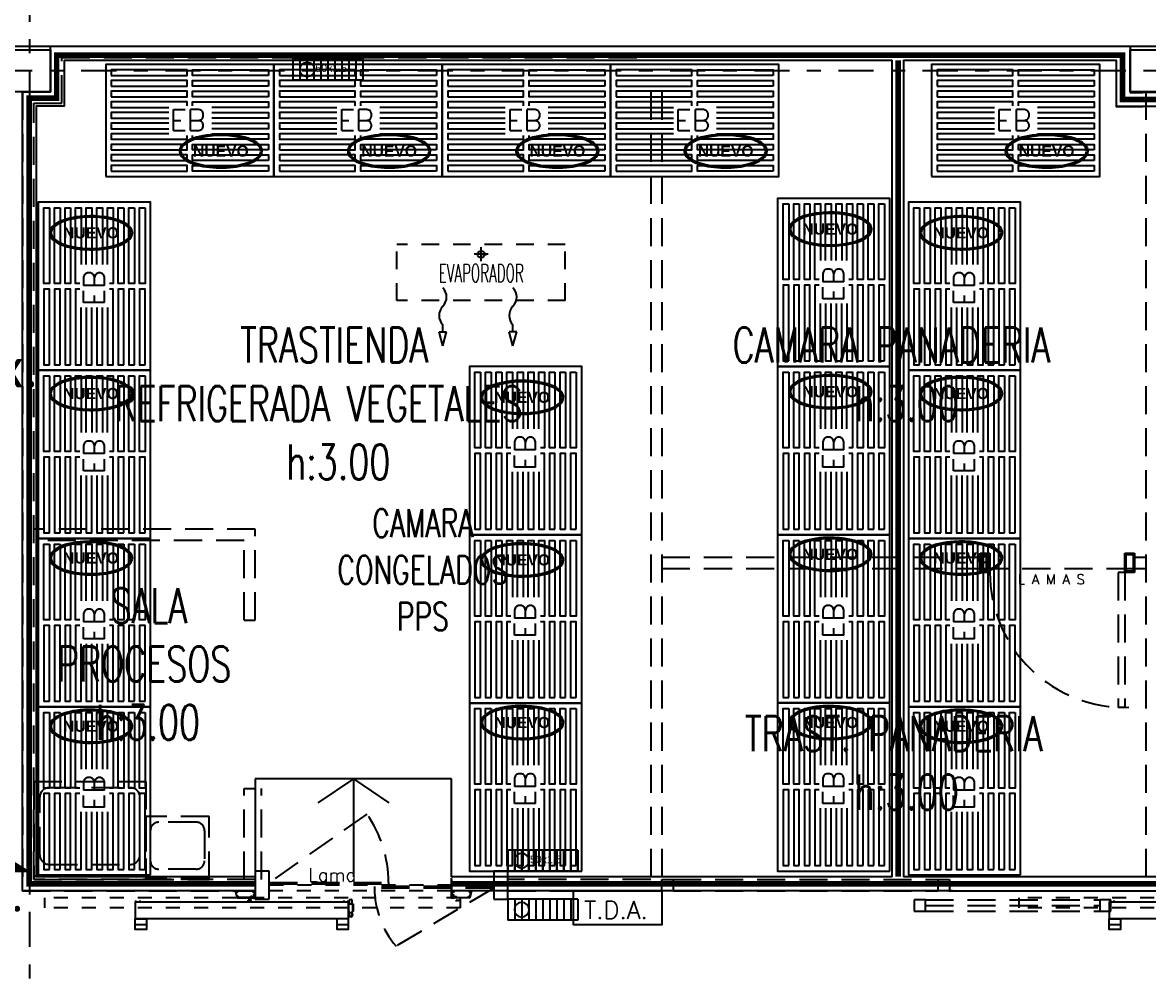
# Model space of a CAD drawing. Header units: millimetres. Extents: x 340 to 1003762, y 22 to 362022.
# Drawn here: x 412.1 to 420.13, y 99.87 to 106.69 of the extents above; entities that cross this region are included whole.
import ezdxf
from ezdxf.enums import TextEntityAlignment as Align
from ezdxf.xclip import XClip

# ---------------------------------------------------------------- set-up
doc = ezdxf.new("R2010")
doc.units = ezdxf.units.MM
doc.header["$XCLIPFRAME"] = 0
for name, pattern in [('LSBB_P_002 - PLANTA 1° NIVEL SALA DE VENTAS$0$000_ALTILLO PROPUESTA$0$HIDDEN', [0.375, 0.25, -0.125]), ('LSBB_P_002 - PLANTA 1° NIVEL SALA DE VENTAS$0$CONTINUOS', [0]), ('LSBB_P_002 - PLANTA 1° NIVEL SALA DE VENTAS$0$DASHDOT2', [0.5, 0.25, -0.125, 0, -0.125]), ('LSBB_P_002 - PLANTA 1° NIVEL SALA DE VENTAS$0$DASHED', [0.75, 0.5, -0.25]), ('LSBB_P_002 - PLANTA 1° NIVEL SALA DE VENTAS$0$HIDDEN', [0.375, 0.25, -0.125]), ('LSBB_P_002 - PLANTA 1° NIVEL SALA DE VENTAS$0$HIDDEN2', [0.1875, 0.125, -0.0625])]:
    doc.linetypes.add(name, pattern=pattern)
for name, color, linetype in [('LSBB_P_002 - PLANTA 1° NIVEL SALA DE VENTAS$0$A-ACTIVOS NUEVOS', 20, 'Continuous'), ('LSBB_P_002 - PLANTA 1° NIVEL SALA DE VENTAS$0$A-DEMOLICIONES', 30, 'LSBB_P_002 - PLANTA 1° NIVEL SALA DE VENTAS$0$DASHED'), ('LSBB_P_002 - PLANTA 1° NIVEL SALA DE VENTAS$0$A-Equipamiento acero inox', 8, 'Continuous'), ('LSBB_P_002 - PLANTA 1° NIVEL SALA DE VENTAS$0$A-EVAPORADOR', 8, 'Continuous'), ('LSBB_P_002 - PLANTA 1° NIVEL SALA DE VENTAS$0$A-PANEL CAMARA NUEVO', 10, 'LSBB_P_002 - PLANTA 1° NIVEL SALA DE VENTAS$0$CONTINUOS'), ('LSBB_P_002 - PLANTA 1° NIVEL SALA DE VENTAS$0$A-PUER', 2, 'Continuous'), ('LSBB_P_002 - PLANTA 1° NIVEL SALA DE VENTAS$0$A-PUERTAS NUEVAS', 10, 'Continuous'), ('LSBB_P_002 - PLANTA 1° NIVEL SALA DE VENTAS$0$A-SE CONSTRUYE RELLENO', 10, 'LSBB_P_002 - PLANTA 1° NIVEL SALA DE VENTAS$0$CONTINUOS'), ('LSBB_P_002 - PLANTA 1° NIVEL SALA DE VENTAS$0$A-TDA', 14, 'Continuous'), ('LSBB_P_002 - PLANTA 1° NIVEL SALA DE VENTAS$0$A-Textos', 2, 'Continuous'), ('LSBB_P_002 - PLANTA 1° NIVEL SALA DE VENTAS$0$CANALETA-DESAGUE', 4, 'Continuous'), ('LSBB_P_002 - PLANTA 1° NIVEL SALA DE VENTAS$0$EJES', 8, 'LSBB_P_002 - PLANTA 1° NIVEL SALA DE VENTAS$0$DASHDOT2'), ('LSBB_P_002 - PLANTA 1° NIVEL SALA DE VENTAS$0$ESTRUCTURA', 5, 'Continuous'), ('LSBB_P_002 - PLANTA 1° NIVEL SALA DE VENTAS$0$L-PILETAS EXISTENTES', 8, 'Continuous'), ('LSBB_P_002 - PLANTA 1° NIVEL SALA DE VENTAS$0$MUROS', 5, 'Continuous'), ('LSBB_P_002 - PLANTA 1° NIVEL SALA DE VENTAS$0$N- EXTINTOR O RH', 1, 'Continuous'), ('LSBB_P_002 - PLANTA 1° NIVEL SALA DE VENTAS$0$PUERTAS', 2, 'Continuous'), ('LSBB_P_002 - PLANTA 1° NIVEL SALA DE VENTAS$0$TAB-REJA', 1, 'Continuous'), ('XREF', 7, 'Continuous')]:
    doc.layers.add(name, color=color, linetype=linetype)
doc.styles.add('LSBB_P_002 - PLANTA 1° NIVEL SALA DE VENTAS$0$ARIAL', font='')
doc.styles.add('LSBB_P_002 - PLANTA 1° NIVEL SALA DE VENTAS$0$ROMANS', font='romans')
doc.styles.add('LSBB_P_002 - PLANTA 1° NIVEL SALA DE VENTAS$0$ROMANS20', font='ROMANS8.SHX', dxfattribs={"width": 0.9, "height": 2})
doc.styles.add('LSBB_P_002 - PLANTA 1° NIVEL SALA DE VENTAS$0$SANSSERIF', font='sas_____.pfb')
doc.styles.add('LSBB_P_002 - PLANTA 1° NIVEL SALA DE VENTAS$0$STANDARD', font='txt')
doc.styles.get('LSBB_P_002 - PLANTA 1° NIVEL SALA DE VENTAS$0$ARIAL').set_extended_font_data('Arial', bold=True)

# ---------------------------------------------------------------- blocks, each defined once
blk = doc.blocks.new('LSBB_P_002 - PLANTA 1° NIVEL SALA DE VENTAS$0$A$C0C1D28A6')
at = {"color": 8}
blk.add_circle((0.4, 0.075), 0.0524, dxfattribs=at)
at = {"layer": 'LSBB_P_002 - PLANTA 1° NIVEL SALA DE VENTAS$0$CANALETA-DESAGUE', "color": 8}
for p, q in [((0, 0.15), (0.5, 0.15)), ((0, 0.15), (0, 0)), ((0.05, 0.15), (0.05, 0)), ((0.1, 0.15), (0.1, 0)), ((0.15, 0.15), (0.15, 0)), ((0.2, 0.15), (0.2, 0)), ((0.25, 0.15), (0.25, 0)), ((0.3, 0.15), (0.3, 0)), ((0.35, 0.15), (0.35, 0)), ((0.4, 0.15), (0.4, 0)), ((0.45, 0.15), (0.45, 0)), ((0.5, 0.15), (0.5, 0)), ((0, 0), (0.5, 0))]:
    blk.add_line(p, q, dxfattribs=at)
blk = doc.blocks.new('LSBB_P_002 - PLANTA 1° NIVEL SALA DE VENTAS$0$A$C18211239')
at = {"layer": 'LSBB_P_002 - PLANTA 1° NIVEL SALA DE VENTAS$0$A-TDA'}
blk.add_lwpolyline([(0, 0.1934), (0.5054, 0.1934), (0.5054, 0), (0, 0)], close=True, dxfattribs=at)
at = {"layer": 'LSBB_P_002 - PLANTA 1° NIVEL SALA DE VENTAS$0$A-TDA', "style": 'LSBB_P_002 - PLANTA 1° NIVEL SALA DE VENTAS$0$ROMANS'}
blk.add_text('T.D.A.', height=0.1, dxfattribs=at).set_placement((0.0614, 0.0346))
blk = doc.blocks.new('LSBB_P_002 - PLANTA 1° NIVEL SALA DE VENTAS$0$A$C5D5E3A85')
at = {"color": 0, "linetype": 'ByBlock', "extrusion": (-1, -4e-16, 0)}
for p, q in [((0.8506, 0.252), (0.8506, 0.232)), ((0.8726, 0.232), (0.8726, 0.252)), ((0.8446, 0.228), (0.8489, 0.228)), ((0.8446, 0.172), (0.8446, 0.228)), ((0.8496, 0.172), (0.8446, 0.172)), ((0.8476, 0.222), (0.8476, 0.174)), ((0.8736, 0.172), (0.8496, 0.172)), ((0.8506, 0.2307), (0.8506, 0.232)), ((0.8506, 0.172), (0.8506, 0.152)), ((0.8726, 0.2307), (0.8726, 0.232)), ((0.8726, 0.152), (0.8726, 0.172)), ((0.8796, 0.172), (0.8736, 0.172)), ((0.8742, 0.228), (0.8796, 0.228)), ((0.8756, 0.222), (0.8756, 0.174))]:
    blk.add_line(p, q, dxfattribs=at)
at = {"color": 0, "linetype": 'ByBlock'}
for p, q in [((0.9596, 0.32), (0.8796, 0.32)), ((2.3993, 0.32), (2.3193, 0.32)), ((2.3993, 0.28), (2.3193, 0.28)), ((2.3993, 0.16), (2.3993, 0.28)), ((0.8796, 0.16), (0.8796, 0.24)), ((0.0865, 0.1555), (0.0865, 0.146)), ((0.1069, 0.146), (0.0865, 0.146)), ((0.1069, 0.1555), (0.1069, 0.146)), ((0.8818, 0.16), (0.9118, 0.16)), ((0.8818, 0.1485), (0.8818, 0.16)), ((0.9118, 0.1485), (0.9118, 0.16)), ((1.572, 0.1555), (1.572, 0.146)), ((1.572, 0.146), (1.5924, 0.146)), ((1.5924, 0.1555), (1.5924, 0.146)), ((2.367, 0.1485), (2.367, 0.16)), ((2.397, 0.1485), (2.397, 0.16))]:
    blk.add_line(p, q, dxfattribs=at)
for p, q in [((0.8796, 0.28), (2.3993, 0.28)), ((0.8796, 0.16), (2.3993, 0.16))]:
    blk.add_line(p, q)
at = {"color": 8, "linetype": 'LSBB_P_002 - PLANTA 1° NIVEL SALA DE VENTAS$0$HIDDEN2', "ltscale": 0.8}
for p, q in [((0.0796, 0.2016), (3.0425, 0.2016)), ((0.0796, 0.2016), (0.0796, 0.13)), ((3.0425, 0.2016), (3.0425, 0.13)), ((0.0796, 0.13), (3.0425, 0.13)), ((0.1459, 0.08), (1.5425, 0.08))]:
    blk.add_line(p, q, dxfattribs=at)
at = {"color": 0, "linetype": 'ByBlock', "ltscale": 5}
for p, q in [((0.1425, 0), (0.1425, 0.08)), ((1.5425, 0), (1.5425, 0.08))]:
    blk.add_line(p, q, dxfattribs=at)
at = {"color": 0, "linetype": 'ByBlock'}
for points in [[(0.8796, 0.28), (0.8796, 0.355), (0.9596, 0.355), (0.9596, 0.28)], [(2.3193, 0.28), (2.3193, 0.355), (2.3993, 0.355), (2.3993, 0.28)], [(0.8796, 0.24), (0.8796, 0.28)]]:
    blk.add_lwpolyline(points, dxfattribs=at)
for points in [[(0.0134, 0.1225), (0.0208, 0.1225, -0.343826), (0.0212, 0.1221), (0.0212, 0.1214, -0.414214), (0.0208, 0.121), (0.0131, 0.121, 0.336332), (0.0129, 0.1209), (0.0022, 0.0826, 0.496634), (0.0027, 0.082), (0.0105, 0.082, 0.414214), (0.011, 0.0825), (0.011, 0.0865, -0.414214), (0.0125, 0.088), (0.0164, 0.088, -0.414214), (0.017, 0.0874), (0.017, 0.0871, -0.414214), (0.0164, 0.0865), (0.013, 0.0865, 0.414214), (0.0125, 0.086), (0.0125, 0.0825, 0.414214), (0.013, 0.082), (0.0189, 0.082, -0.414214), (0.0195, 0.0814), (0.0195, 0.0806, -0.414214), (0.0189, 0.08), (0.0014, 0.08, -0.496634), (0, 0.0819), (0.0132, 0.1289, -0.336332), (0.0146, 0.13), (0.125, 0.13, -0.414214), (0.1265, 0.1285), (0.1265, 0.1245, 0.414214), (0.127, 0.124), (0.13, 0.124, -0.414214), (0.1315, 0.1225), (0.1315, 0.1095, 0.414214), (0.132, 0.109), (0.138, 0.109, 0.674073), (0.1385, 0.1095), (0.1385, 0.1225, -0.414214), (0.14, 0.124), (0.141, 0.124, -0.414214), (0.1425, 0.1225), (0.1425, 0.0815, -0.414214), (0.141, 0.08), (0.1231, 0.08, -0.414214), (0.1225, 0.0806), (0.1225, 0.0814, -0.414214), (0.1231, 0.082), (0.129, 0.082, 0.414214), (0.1295, 0.0825), (0.1295, 0.086, 0.414214), (0.129, 0.0865), (0.1256, 0.0865, -0.414214), (0.125, 0.0871), (0.125, 0.0874, -0.414214), (0.1256, 0.088), (0.1295, 0.088, -0.414214), (0.131, 0.0865), (0.131, 0.0825, 0.414214), (0.1315, 0.082), (0.14, 0.082, 0.414214), (0.1405, 0.0825), (0.1405, 0.1065, 0.414214), (0.14, 0.107), (0.131, 0.107, -0.414214), (0.1295, 0.1085), (0.1295, 0.1215, 0.414214), (0.129, 0.122), (0.126, 0.122, -0.414214), (0.1245, 0.1235), (0.1245, 0.1275, 0.414214), (0.124, 0.128), (0.1195, 0.128, 0.414214), (0.119, 0.1275), (0.119, 0.1225, -0.414214), (0.1175, 0.121), (0.1106, 0.121, -0.414214), (0.11, 0.1216), (0.11, 0.1224, -0.414214), (0.1106, 0.123), (0.1165, 0.123, 0.414214), (0.117, 0.1235), (0.117, 0.1275, 0.414214), (0.1165, 0.128), (0.0153, 0.128, 0.336332), (0.0148, 0.1276), (0.0134, 0.1225)], [(1.6716, 0.1225), (1.6642, 0.1225, 0.343826), (1.6638, 0.1221), (1.6638, 0.1214, 0.414214), (1.6642, 0.121), (1.6719, 0.121, -0.336332), (1.6721, 0.1209), (1.6828, 0.0826, -0.496634), (1.6823, 0.082), (1.6745, 0.082, -0.414214), (1.674, 0.0825), (1.674, 0.0865, 0.414214), (1.6725, 0.088), (1.6686, 0.088, 0.414214), (1.668, 0.0874), (1.668, 0.0871, 0.414214), (1.6686, 0.0865), (1.672, 0.0865, -0.414214), (1.6725, 0.086), (1.6725, 0.0825, -0.414214), (1.672, 0.082), (1.6661, 0.082, 0.414214), (1.6655, 0.0814), (1.6655, 0.0806, 0.414214), (1.6661, 0.08), (1.6836, 0.08, 0.496634), (1.685, 0.0819), (1.6719, 0.1289, 0.336332), (1.6704, 0.13), (1.56, 0.13, 0.414214), (1.5585, 0.1285), (1.5585, 0.1245, -0.414214), (1.558, 0.124), (1.555, 0.124, 0.414214), (1.5535, 0.1225), (1.5535, 0.1095, -0.414214), (1.553, 0.109), (1.547, 0.109, -0.674073), (1.5465, 0.1095), (1.5465, 0.1225, 0.414214), (1.545, 0.124), (1.544, 0.124, 0.414214), (1.5425, 0.1225), (1.5425, 0.0815, 0.414214), (1.544, 0.08), (1.5619, 0.08, 0.414214), (1.5625, 0.0806), (1.5625, 0.0814, 0.414214), (1.5619, 0.082), (1.556, 0.082, -0.414214), (1.5555, 0.0825), (1.5555, 0.086, -0.414214), (1.556, 0.0865), (1.5594, 0.0865, 0.414214), (1.56, 0.0871), (1.56, 0.0874, 0.414214), (1.5594, 0.088), (1.5555, 0.088, 0.414214), (1.554, 0.0865), (1.554, 0.0825, -0.414214), (1.5535, 0.082), (1.545, 0.082, -0.414214), (1.5445, 0.0825), (1.5445, 0.1065, -0.414214), (1.545, 0.107), (1.554, 0.107, 0.414214), (1.5555, 0.1085), (1.5555, 0.1215, -0.414214), (1.556, 0.122), (1.559, 0.122, 0.414214), (1.5605, 0.1235), (1.5605, 0.1275, -0.414214), (1.561, 0.128), (1.5655, 0.128, -0.414214), (1.566, 0.1275), (1.566, 0.1225, 0.414214), (1.5675, 0.121), (1.5744, 0.121, 0.414214), (1.575, 0.1216), (1.575, 0.1224, 0.414214), (1.5744, 0.123), (1.5685, 0.123, -0.414214), (1.568, 0.1235), (1.568, 0.1275, -0.414214), (1.5685, 0.128), (1.6697, 0.128, -0.336332), (1.6702, 0.1276), (1.6716, 0.1225)]]:
    blk.add_lwpolyline(points, format="xyb", dxfattribs=at)
at = {"color": 0, "linetype": 'ByBlock', "const_width": 0.0017}
for points in [[(0.0812, 0.1565), (0.0869, 0.1565)], [(0.084, 0.1565), (0.084, 0.1289)], [(0.1123, 0.1565), (0.1066, 0.1565)], [(0.1094, 0.1565), (0.1094, 0.1289)], [(1.5665, 0.1565), (1.5723, 0.1565)], [(1.5694, 0.1565), (1.5694, 0.1289)], [(1.5977, 0.1565), (1.5919, 0.1565)], [(1.5948, 0.1565), (1.5948, 0.1289)]]:
    blk.add_lwpolyline(points, dxfattribs=at)
at = {"color": 0, "linetype": 'ByBlock'}
for points in [[(0.126, 0.1303), (0.126, 0.1303, -0.346184), (0.127, 0.1312), (0.14, 0.1312, -0.414214), (0.143, 0.1282), (0.143, 0.1241, 0.093021), (0.1412, 0.1244), (0.1398, 0.1244, 0.315183), (0.1375, 0.1221), (0.1375, 0.1221), (0.1382, 0.1221, -0.414214), (0.1385, 0.1218), (0.1385, 0.1191, -0.414214), (0.1365, 0.1171), (0.133, 0.1171, -0.414214), (0.1315, 0.1186), (0.1315, 0.1214, -0.414214), (0.1322, 0.1221), (0.1325, 0.1221, 0.414214), (0.133, 0.1226), (0.133, 0.1226, 0.414214), (0.1315, 0.1241), (0.13, 0.1241, -0.414214), (0.127, 0.1272), (0.127, 0.1292, 0.31619)], [(0.135, 0.1191), (0.1354, 0.1191, 0.414214), (0.1357, 0.1194), (0.1357, 0.1238, 0.414214), (0.1354, 0.1241), (0.135, 0.1241, 0.414214), (0.1347, 0.1238), (0.1347, 0.1194, 0.414214)], [(1.559, 0.1303), (1.559, 0.1303, 0.346184), (1.558, 0.1312), (1.545, 0.1312, 0.414214), (1.542, 0.1282), (1.542, 0.1241, -0.093021), (1.5438, 0.1244), (1.5453, 0.1244, -0.315183), (1.5475, 0.1221), (1.5475, 0.1221), (1.5468, 0.1221, 0.414214), (1.5465, 0.1218), (1.5465, 0.1191, 0.414214), (1.5485, 0.1171), (1.552, 0.1171, 0.414214), (1.5535, 0.1186), (1.5535, 0.1214, 0.414214), (1.5528, 0.1221), (1.5525, 0.1221, -0.414214), (1.552, 0.1226), (1.552, 0.1226, -0.414214), (1.5535, 0.1241), (1.555, 0.1241, 0.414214), (1.558, 0.1272), (1.558, 0.1292, -0.31619)], [(1.55, 0.1191), (1.5496, 0.1191, -0.414214), (1.5493, 0.1194), (1.5493, 0.1238, -0.414214), (1.5496, 0.1241), (1.55, 0.1241, -0.414214), (1.5503, 0.1238), (1.5503, 0.1194, -0.414214)]]:
    blk.add_lwpolyline(points, format="xyb", close=True, dxfattribs=at)
for centre, radius, start, end in [((0.8616, 0.252), 0.014, 90, 218.21321), ((0.8616, 0.252), 0.011, 90, 180), ((0.8616, 0.252), 0.014, 321.78679, 90), ((0.8616, 0.252), 0.011, 0, 90), ((0.8616, 0.222), 0.014, 0, 180), ((0.8496, 0.174), 0.002, 180, 270), ((0.8736, 0.174), 0.002, 270, 0), ((0.8616, 0.152), 0.011, 180, 0)]:
    blk.add_arc(centre, radius, start, end, dxfattribs=at)
blk = doc.blocks.new('LSBB_P_002 - PLANTA 1° NIVEL SALA DE VENTAS$0$A$C112258A6')
at = {"layer": 'LSBB_P_002 - PLANTA 1° NIVEL SALA DE VENTAS$0$A-Equipamiento acero inox'}
for points in [[(0, 0.8), (1.2, 0.8), (1.2, 0), (0, 0), (0, 0.8)], [(0.4492, 0.4937), (0.04, 0.4937), (0.04, 0.5337), (0.58, 0.5337), (0.58, 0.5071)], [(0.7557, 0.4937), (1.16, 0.4937), (1.16, 0.5337), (0.62, 0.5337), (0.62, 0.5071)], [(0.4492, 0.4179), (0.04, 0.4179), (0.04, 0.4579), (0.4492, 0.4579)], [(0.7557, 0.4179), (1.16, 0.4179), (1.16, 0.4579), (0.7557, 0.4579)], [(0.4492, 0.3421), (0.04, 0.3421), (0.04, 0.3821), (0.4492, 0.3821)], [(0.7557, 0.3421), (1.16, 0.3421), (1.16, 0.3821), (0.7557, 0.3821)], [(0.58, 0.2951), (0.58, 0.2663), (0.04, 0.2663), (0.04, 0.3063), (0.4492, 0.3063)], [(0.62, 0.2951), (0.62, 0.2663), (1.16, 0.2663), (1.16, 0.3063), (0.7557, 0.3063)]]:
    blk.add_lwpolyline(points, dxfattribs=at)
for points in [[(0.04, 0.7611), (0.58, 0.7611), (0.58, 0.7211), (0.04, 0.7211)], [(1.16, 0.7611), (0.62, 0.7611), (0.62, 0.7211), (1.16, 0.7211)], [(0.04, 0.6853), (0.58, 0.6853), (0.58, 0.6453), (0.04, 0.6453)], [(1.16, 0.6853), (0.62, 0.6853), (0.62, 0.6453), (1.16, 0.6453)], [(0.04, 0.6095), (0.58, 0.6095), (0.58, 0.5695), (0.04, 0.5695)], [(1.16, 0.6095), (0.62, 0.6095), (0.62, 0.5695), (1.16, 0.5695)], [(0.04, 0.2305), (0.58, 0.2305), (0.58, 0.1905), (0.04, 0.1905)], [(1.16, 0.2305), (0.62, 0.2305), (0.62, 0.1905), (1.16, 0.1905)], [(0.04, 0.1547), (0.58, 0.1547), (0.58, 0.1147), (0.04, 0.1147)], [(1.16, 0.1547), (0.62, 0.1547), (0.62, 0.1147), (1.16, 0.1147)], [(0.04, 0.0789), (0.58, 0.0789), (0.58, 0.0389), (0.04, 0.0389)], [(1.16, 0.0789), (0.62, 0.0789), (0.62, 0.0389), (1.16, 0.0389)]]:
    blk.add_lwpolyline(points, close=True, dxfattribs=at)
at = {"layer": 'LSBB_P_002 - PLANTA 1° NIVEL SALA DE VENTAS$0$A-Equipamiento acero inox', "style": 'LSBB_P_002 - PLANTA 1° NIVEL SALA DE VENTAS$0$ROMANS'}
blk.add_text('EB ', height=0.15, dxfattribs=at).set_placement((0.4576, 0.3213))
blk = doc.blocks.new('LSBB_P_002 - PLANTA 1° NIVEL SALA DE VENTAS$0$A$C529333AF')
at = {"layer": 'LSBB_P_002 - PLANTA 1° NIVEL SALA DE VENTAS$0$A-ACTIVOS NUEVOS', "extrusion": (0, 0, -1)}
blk.add_ellipse((0, 0), major_axis=(0.2855, 0), ratio=0.388575, dxfattribs=at)
at = {"layer": 'LSBB_P_002 - PLANTA 1° NIVEL SALA DE VENTAS$0$A-ACTIVOS NUEVOS'}
blk.add_open_spline([(0.2955, 0), (0.2955, -0.021), (0.2828, -0.0409), (0.2407, -0.0737), (0.2108, -0.0875), (0.0693, -0.1291), (-0.0893, -0.1272), (-0.2453, -0.0748), (-0.2842, -0.048), (-0.3027, 0.019), (-0.2777, 0.0523), (-0.188, 0.0987), (-0.1218, 0.1143), (0.0524, 0.1263), (0.163, 0.1102), (0.2698, 0.0572), (0.2955, 0.0303), (0.2955, 0)], degree=3, knots=[0, 0, 0, 0, 0.461791, 0.461791, 0.923583, 0.923583, 2.283227, 2.283227, 3.034626, 3.034626, 3.786024, 3.786024, 4.537423, 4.537423, 5.618495, 5.618495, 6.283185, 6.283185, 6.283185, 6.283185], dxfattribs=at)
at = {"layer": 'LSBB_P_002 - PLANTA 1° NIVEL SALA DE VENTAS$0$A-ACTIVOS NUEVOS', "insert": (0, 0), "char_height": 0.08, "attachment_point": 5, "style": 'LSBB_P_002 - PLANTA 1° NIVEL SALA DE VENTAS$0$ARIAL'}
blk.add_mtext_dynamic_manual_height_columns('NUEVO', width=0.536552, gutter_width=0.7, heights=[0], dxfattribs=at)
blk = doc.blocks.new('LSBB_P_002 - PLANTA 1° NIVEL SALA DE VENTAS$0$EVC5-302-22')
at = {"linetype": 'LSBB_P_002 - PLANTA 1° NIVEL SALA DE VENTAS$0$HIDDEN', "ltscale": 0.5}
for p, q in [((2.3, -0.1), (1.1, -0.1)), ((1.1, -0.5), (1.1, -0.1)), ((2.3, -0.5), (2.3, -0.1)), ((2.3, -0.5), (1.1, -0.5))]:
    blk.add_line(p, q, dxfattribs=at)
for p, q in [((1.7, -0.2188), (1.7, -0.1188)), ((1.75, -0.1688), (1.65, -0.1688)), ((1.7, -0.1688), (1.74, -0.1688)), ((1.4001, -0.7226), (1.4537, -0.7226)), ((1.4269, -0.8226), (1.4001, -0.7226)), ((1.4269, -0.7226), (1.4269, -0.6726)), ((1.4269, -0.8226), (1.4537, -0.7226)), ((1.9537, -0.7226), (1.9001, -0.7226)), ((1.9269, -0.8226), (1.9001, -0.7226)), ((1.9269, -0.7226), (1.9269, -0.6726)), ((1.9269, -0.8226), (1.9537, -0.7226))]:
    blk.add_line(p, q)
blk.add_circle((1.7, -0.1688), 0.025)
for centre, start, end in [((1.3584, -0.4738), 315.9581, 44.0419), ((1.8584, -0.4738), 315.9581, 44.0419), ((1.4954, -0.6063), 135.9581, 224.0419), ((1.9954, -0.6063), 135.9581, 224.0419)]:
    blk.add_arc(centre, 0.0953, start, end)
at = {"style": 'LSBB_P_002 - PLANTA 1° NIVEL SALA DE VENTAS$0$ROMANS20', "width": 0.55}
blk.add_text('EVAPORADOR', height=0.128, dxfattribs=at).set_placement((1.7009, -0.3034), align=Align.MIDDLE)
blk = doc.blocks.new('LSBB_P_002 - PLANTA 1° NIVEL SALA DE VENTAS$0$A$C1DC406FA')
at = {"layer": 'LSBB_P_002 - PLANTA 1° NIVEL SALA DE VENTAS$0$N- EXTINTOR O RH', "linetype": 'ByBlock'}
h = blk.add_hatch(dxfattribs=at)
h.set_pattern_fill('ANSI36,_I', color=256, scale=0.105, style=2)
h.set_pattern_definition([(45, (7209.541527, -17711.555046), (0.006960582377, 0.0255221353835), [0.0328125, -0.0065625, 0, -0.0065625])])
h.paths.add_polyline_path([(0.283, 0.5447), (0.5135, 0.4015), (0.0526, 0.4015)])
at = {"layer": 'LSBB_P_002 - PLANTA 1° NIVEL SALA DE VENTAS$0$N- EXTINTOR O RH', "const_width": 0.03}
blk.add_lwpolyline([(0.283, 0.5447), (0.283, 0.5447), (0.5135, 0.4015), (0.0526, 0.4015)], close=True, dxfattribs=at)
at = {"layer": 'LSBB_P_002 - PLANTA 1° NIVEL SALA DE VENTAS$0$N- EXTINTOR O RH', "insert": (0.2756, 0.2194), "char_height": 0.225, "width": 5.007389, "attachment_point": 5, "style": 'LSBB_P_002 - PLANTA 1° NIVEL SALA DE VENTAS$0$STANDARD'}
blk.add_mtext('{\\fCalibri|b0|i0|c0|p34;Rh.}', dxfattribs=at)
blk = doc.blocks.new('LSBB_P_002 - PLANTA 1° NIVEL SALA DE VENTAS$0$RH. EXISTENTE')
at = {"layer": 'LSBB_P_002 - PLANTA 1° NIVEL SALA DE VENTAS$0$N- EXTINTOR O RH', "color": 20}
blk.add_blockref('LSBB_P_002 - PLANTA 1° NIVEL SALA DE VENTAS$0$A$C1DC406FA', (826.8887, 315.0611), dxfattribs=at)
blk = doc.blocks.new('LSBB_P_002 - PLANTA 1° NIVEL SALA DE VENTAS$0$A$C733336A8')
at = {"layer": 'LSBB_P_002 - PLANTA 1° NIVEL SALA DE VENTAS$0$N- EXTINTOR O RH', "linetype": 'ByBlock'}
h = blk.add_hatch(dxfattribs=at)
h.set_pattern_fill('ANSI36,_I', color=256, scale=0.126, style=2)
h.set_pattern_definition([(45, (8652.443333, -21254.299438), (0.008352698853, 0.03062656246), [0.039375, -0.007875, 0, -0.007875])])
edge = h.paths.add_edge_path()
edge.add_arc((0.1724, 0.12), 0.12, 0, 360)
at = {"layer": 'LSBB_P_002 - PLANTA 1° NIVEL SALA DE VENTAS$0$N- EXTINTOR O RH'}
blk.add_circle((0.1724, 0.12), 0.12, dxfattribs=at)
at = {"layer": 'LSBB_P_002 - PLANTA 1° NIVEL SALA DE VENTAS$0$N- EXTINTOR O RH', "insert": (0.2618, 0.4601), "char_height": 0.27, "width": 6.008867, "attachment_point": 5, "style": 'LSBB_P_002 - PLANTA 1° NIVEL SALA DE VENTAS$0$STANDARD'}
blk.add_mtext('{\\fCalibri|b0|i0|c0|p34;Ex.}', dxfattribs=at)
blk = doc.blocks.new('LSBB_P_002 - PLANTA 1° NIVEL SALA DE VENTAS$0$EXTINTORES EXISTENTES')
at = {"layer": 'LSBB_P_002 - PLANTA 1° NIVEL SALA DE VENTAS$0$N- EXTINTOR O RH', "color": 20}
blk.add_blockref('LSBB_P_002 - PLANTA 1° NIVEL SALA DE VENTAS$0$A$C733336A8', (826.9116, 318.5778), dxfattribs=at)
blk = doc.blocks.new('LSBB_P_002 - PLANTA 1° NIVEL SALA DE VENTAS$0$DEMOL')
at = {"layer": 'LSBB_P_002 - PLANTA 1° NIVEL SALA DE VENTAS$0$A-DEMOLICIONES', "linetype": 'LSBB_P_002 - PLANTA 1° NIVEL SALA DE VENTAS$0$000_ALTILLO PROPUESTA$0$HIDDEN', "ltscale": 0.8}
for p, q in [((1027.6695, 321.2606), (1031.8695, 321.2606)), ((1027.6695, 320.9356), (1027.6695, 321.2606)), ((1027.3895, 321.0156), (1027.3895, 315.3156)), ((1031.8695, 321.0156), (1031.8695, 315.3156)), ((1031.9495, 321.0156), (1031.9495, 315.3156)), ((1035.3995, 321.0156), (1035.3995, 315.3156)), ((1027.4695, 315.3956), (1027.4695, 320.9356)), ((1027.4695, 320.9356), (1027.6695, 320.9356)), ((1029.0495, 317.8956), (1027.4695, 317.8956)), ((1029.0495, 317.2456), (1029.0495, 317.8956)), ((1028.9695, 317.8156), (1027.4695, 317.8156)), ((1028.9695, 317.2456), (1028.9695, 317.8156)), ((1031.9495, 317.6956), (1034.2195, 317.6956)), ((1034.2195, 317.5869), (1034.2195, 317.7244)), ((1034.2195, 317.7244), (1034.2882, 317.7244)), ((1034.2195, 317.5869), (1034.2195, 317.7244)), ((1034.2195, 317.7244), (1034.2882, 317.7244)), ((1034.2695, 317.7056), (1034.2195, 317.7056)), ((1034.2195, 317.7056), (1034.2195, 317.6056)), ((1034.2195, 317.6956), (1034.2195, 317.6156)), ((1034.2632, 317.6994), (1034.2257, 317.6994)), ((1034.2257, 317.6994), (1034.2257, 317.6119)), ((1034.2281, 317.5955), (1034.2281, 317.7158)), ((1034.2281, 317.7158), (1034.2796, 317.7158)), ((1034.2281, 317.5955), (1034.2281, 317.7158)), ((1034.2281, 317.7158), (1034.2796, 317.7158)), ((1034.2632, 317.6119), (1034.2632, 317.6994)), ((1034.2695, 317.6056), (1034.2695, 317.7056)), ((1034.2796, 317.7158), (1034.2796, 317.5955)), ((1034.2796, 317.7158), (1034.2796, 317.5955)), ((1034.2882, 317.7244), (1034.2882, 317.5869)), ((1034.2882, 317.7244), (1034.2882, 317.5869)), ((1035.2507, 317.5869), (1035.2507, 317.7244)), ((1035.2507, 317.7244), (1035.3195, 317.7244)), ((1035.2593, 317.5955), (1035.2593, 317.7158)), ((1035.2593, 317.7158), (1035.3109, 317.7158)), ((1035.3109, 317.7158), (1035.3109, 317.5955)), ((1035.3195, 317.7244), (1035.3195, 317.5869)), ((1035.3195, 317.6956), (1035.3195, 317.6156)), ((1035.3195, 317.6956), (1035.3995, 317.6956)), ((1031.9495, 317.6156), (1034.2195, 317.6156)), ((1034.2195, 317.6156), (1035.3195, 317.6156)), ((1034.2195, 317.6056), (1034.2695, 317.6056)), ((1034.2882, 317.5869), (1034.2195, 317.5869)), ((1034.2882, 317.5869), (1034.2195, 317.5869)), ((1034.2257, 317.6119), (1034.2632, 317.6119)), ((1034.2796, 317.5955), (1034.2281, 317.5955)), ((1034.2796, 317.5955), (1034.2281, 317.5955)), ((1035.2507, 317.5869), (1035.2026, 317.5869)), ((1035.2026, 317.5869), (1035.2026, 316.6244)), ((1035.2507, 317.5869), (1035.2026, 317.5869)), ((1035.2026, 317.5869), (1035.2026, 316.6244)), ((1035.3195, 317.5869), (1035.2507, 317.5869)), ((1035.2507, 317.5869), (1035.2507, 316.6244)), ((1035.2507, 317.5869), (1035.2507, 316.6244)), ((1035.3109, 317.5955), (1035.2593, 317.5955)), ((1035.3195, 317.6156), (1035.3995, 317.6156)), ((1028.9695, 317.2456), (1029.0495, 317.2456)), ((1035.2507, 316.6244), (1035.2026, 316.6244)), ((1035.2507, 316.6244), (1035.2026, 316.6244)), ((1027.4695, 316.0956), (1028.2695, 316.0956)), ((1027.4695, 316.0956), (1027.4695, 315.3956)), ((1028.2695, 316.0956), (1028.2695, 315.3956)), ((1027.5123, 315.5725), (1027.5123, 315.9833)), ((1027.5809, 316.0518), (1028.1581, 316.0518)), ((1028.2266, 315.5725), (1028.2266, 315.9833)), ((1028.9695, 315.3956), (1028.9695, 316.0456)), ((1028.9695, 316.0456), (1029.0495, 316.0456)), ((1029.0937, 315.3956), (1029.0937, 316.0456)), ((1028.2695, 315.8456), (1028.2695, 315.3956)), ((1028.7195, 315.8456), (1028.2695, 315.8456)), ((1028.7195, 315.3956), (1028.7195, 315.8456)), ((1029.8455, 315.863), (1029.1496, 315.3757)), ((1028.3007, 315.7449), (1028.3007, 315.5306)), ((1028.6282, 315.8049), (1028.3607, 315.8049)), ((1028.6882, 315.7449), (1028.6882, 315.5306)), ((1027.5809, 315.5039), (1028.1581, 315.5039)), ((1027.4695, 315.4202), (1028.2695, 315.4202)), ((1028.6282, 315.4706), (1028.3607, 315.4706)), ((1029.1494, 315.4557), (1029.0495, 315.4557)), ((1029.0495, 315.4557), (1029.0495, 315.2557)), ((1029.1494, 315.2557), (1029.1494, 315.4557)), ((1029.1494, 315.4557), (1029.1494, 315.4557)), ((1030.8495, 315.4557), (1030.7496, 315.4557)), ((1030.7496, 315.4557), (1030.7496, 315.2557)), ((1030.8495, 315.2557), (1030.8495, 315.4557)), ((1030.8495, 315.4557), (1030.8495, 315.4557)), ((1029.0495, 315.3956), (1027.4695, 315.3956)), ((1027.4695, 315.3956), (1028.2695, 315.3956)), ((1028.7195, 315.4106), (1028.2695, 315.4106)), ((1028.7195, 315.3956), (1028.2695, 315.3956)), ((1028.2695, 315.3956), (1028.7195, 315.3956)), ((1029.1496, 315.3757), (1029.9995, 315.3757)), ((1029.1496, 315.3657), (1029.9994, 315.3657)), ((1030.7496, 315.3457), (1029.8997, 315.3457)), ((1029.8997, 315.3457), (1029.8997, 315.3357)), ((1029.9995, 315.3757), (1029.9994, 315.3657)), ((1031.8695, 315.3956), (1030.8495, 315.3956)), ((1031.8695, 315.3956), (1031.8695, 315.3956)), ((1031.9495, 315.3156), (1031.9495, 315.3956)), ((1031.9495, 315.3956), (1032.0295, 315.3956)), ((1031.9495, 315.3156), (1031.9495, 315.3956)), ((1031.9495, 315.3956), (1032.0295, 315.3956)), ((1032.0295, 315.3956), (1032.0295, 315.3156)), ((1032.0295, 315.3956), (1033.9195, 315.3956)), ((1032.0295, 315.3956), (1032.0295, 315.3156)), ((1032.0295, 315.3956), (1033.9195, 315.3956)), ((1032.0295, 315.3556), (1033.9195, 315.3556)), ((1032.0295, 315.3556), (1033.9195, 315.3556)), ((1033.9195, 315.3156), (1033.9195, 315.3956)), ((1033.9195, 315.3956), (1033.9995, 315.3956)), ((1033.9195, 315.3156), (1033.9195, 315.3956)), ((1033.9195, 315.3956), (1033.9995, 315.3956)), ((1033.9995, 315.3956), (1033.9995, 315.3156)), ((1033.9995, 315.3956), (1033.9995, 315.3156)), ((1027.3895, 315.3156), (1029.0495, 315.3156)), ((1030.7496, 315.3357), (1029.8996, 315.3357)), ((1030.7496, 315.3357), (1030.0536, 314.9207)), ((1030.8495, 315.3156), (1031.9495, 315.3156)), ((1032.0295, 315.3156), (1031.9495, 315.3156)), ((1032.0295, 315.3156), (1031.9495, 315.3156)), ((1032.0295, 315.3156), (1033.9195, 315.3156)), ((1032.0295, 315.3156), (1033.9195, 315.3156)), ((1033.9995, 315.3156), (1033.9195, 315.3156)), ((1033.9995, 315.3156), (1033.9195, 315.3156)), ((1029.0495, 315.2557), (1029.1494, 315.2557)), ((1030.7496, 315.2557), (1030.8495, 315.2557)), ((1033.7492, 315.2509), (1033.7492, 315.1709)), ((1033.8292, 315.2509), (1033.7492, 315.2509)), ((1033.7492, 315.2509), (1033.7492, 315.1709)), ((1033.8292, 315.2509), (1033.7492, 315.2509)), ((1033.8292, 315.1709), (1033.8292, 315.2509)), ((1033.8292, 315.2509), (1035.0715, 315.2509)), ((1033.8292, 315.1709), (1033.8292, 315.2509)), ((1033.8292, 315.2509), (1035.0715, 315.2509)), ((1033.8292, 315.2109), (1035.0715, 315.2109)), ((1033.8292, 315.2109), (1035.0715, 315.2109)), ((1035.0715, 315.2509), (1035.0715, 315.1709)), ((1035.1515, 315.2509), (1035.0715, 315.2509)), ((1035.0715, 315.2509), (1035.0715, 315.1709)), ((1035.1515, 315.2509), (1035.0715, 315.2509)), ((1035.1515, 315.1709), (1035.1515, 315.2509)), ((1035.1515, 315.1709), (1035.1515, 315.2509)), ((1033.7492, 315.1709), (1033.8292, 315.1709)), ((1033.7492, 315.1709), (1033.8292, 315.1709)), ((1033.8292, 315.1709), (1035.0715, 315.1709)), ((1033.8292, 315.1709), (1035.0715, 315.1709)), ((1035.0715, 315.1709), (1035.1515, 315.1709)), ((1035.0715, 315.1709), (1035.1515, 315.1709))]:
    blk.add_line(p, q, dxfattribs=at)
for centre, radius, start, end in [((1027.5809, 315.9833), 0.0686, 90, 180), ((1028.1581, 315.9833), 0.0686, 0, 90), ((1029.1495, 315.3751), 0.85, 0.03716, 35.02569), ((1028.3607, 315.7449), 0.06, 90, 180), ((1028.6282, 315.7449), 0.06, 0, 90), ((1027.5809, 315.5725), 0.0686, 180, 270), ((1028.1581, 315.5725), 0.0686, 270, 0), ((1028.3607, 315.5306), 0.06, 180, 270), ((1028.6282, 315.5306), 0.06, 270, 0), ((1030.5419, 315.338), 0.6423, 180.20598, 220.51247)]:
    blk.add_arc(centre, radius, start, end, dxfattribs=at)
blk.add_ellipse((1035.2507, 317.5869), major_axis=(0.6806, 0.6806), ratio=1, start_param=2.356194, end_param=3.956783, dxfattribs=at)
blk.add_ellipse((1035.2507, 317.5869), major_axis=(0.6806, 0.6806), ratio=1, start_param=2.356194, end_param=3.956783, dxfattribs=at)
at = {"layer": 'LSBB_P_002 - PLANTA 1° NIVEL SALA DE VENTAS$0$A-DEMOLICIONES', "linetype": 'LSBB_P_002 - PLANTA 1° NIVEL SALA DE VENTAS$0$000_ALTILLO PROPUESTA$0$HIDDEN', "ltscale": 0.8, "style": 'LSBB_P_002 - PLANTA 1° NIVEL SALA DE VENTAS$0$ROMANS', "width": 0.7}
for s, p in [('TRASTIENDA', (1028.9411, 319.0836, 0)), ('CAMARA PANADERIA', (1032.4537, 319.0836, 0)), ('REFRIGERADA VEGETALES', (1028.0453, 318.667, 0)), ('h:3.00', (1033.3245, 318.667, 0)), ('h:3.00', (1029.2703, 318.2503, 0)), ('SALA', (1028.0177, 317.226, 0)), ('PROCESOS', (1027.6344, 316.8094, 0)), ('h:3.00', (1027.9136, 316.3927, 0)), ('TRAST. PANADERIA', (1032.5412, 316.3113, 0)), ('h:3.00', (1033.3245, 315.8947, 0))]:
    blk.add_text(s, height=0.25, dxfattribs=at).set_placement(p)
at = {"layer": 'LSBB_P_002 - PLANTA 1° NIVEL SALA DE VENTAS$0$A-DEMOLICIONES', "linetype": 'LSBB_P_002 - PLANTA 1° NIVEL SALA DE VENTAS$0$000_ALTILLO PROPUESTA$0$HIDDEN', "ltscale": 0.8, "style": 'LSBB_P_002 - PLANTA 1° NIVEL SALA DE VENTAS$0$ROMANS'}
blk.add_text('L A M A S', height=0.0693, dxfattribs=at).set_placement((1034.7269, 317.5037, -1.4044), align=Align.CENTER)
blk = doc.blocks.new('LSBB_P_002 - PLANTA 1° NIVEL SALA DE VENTAS', base_point=(223.5696, 14.2202))
at = {"layer": 'LSBB_P_002 - PLANTA 1° NIVEL SALA DE VENTAS$0$A-PANEL CAMARA NUEVO'}
for points in [[(829.0495, 315.3156), (827.3895, 315.3156), (827.3895, 321.0156), (827.5895, 321.0156), (827.5895, 321.3406), (835.288, 321.3406), (835.288, 321.0106), (835.3795, 321.0106)], [(838.4753, 321.3406), (835.591, 321.3406), (835.591, 321.0106), (835.288, 321.0106)], [(829.0495, 315.4156), (827.4895, 315.4156), (827.4895, 320.9156), (827.6895, 320.9156), (827.6895, 321.2406), (833.592, 321.2406)], [(833.592, 315.4156), (833.592, 321.2406)], [(833.672, 321.2406), (833.672, 315.4156)], [(833.672, 321.2406), (835.188, 321.2406), (835.188, 320.9106), (835.3795, 320.9106)], [(838.4753, 321.2406), (835.691, 321.2406), (835.691, 320.9106), (835.188, 320.9106)], [(829.0495, 315.4156), (829.0495, 315.3156)], [(833.592, 315.4156), (830.4495, 315.4156)], [(830.4495, 315.4156), (830.4552, 315.4156)], [(830.4495, 315.3056), (830.4495, 315.4056)], [(833.9965, 315.3156), (835.9965, 315.3156), (835.9965, 315.4156), (833.672, 315.4156)], [(834.0227, 315.3156), (830.4495, 315.3156)]]:
    blk.add_lwpolyline(points, dxfattribs=at)
at = {"layer": 'LSBB_P_002 - PLANTA 1° NIVEL SALA DE VENTAS$0$A-PUER', "linetype": 'LSBB_P_002 - PLANTA 1° NIVEL SALA DE VENTAS$0$000_ALTILLO PROPUESTA$0$HIDDEN', "ltscale": 0.08}
blk.add_line((830.4495, 315.3556), (829.0495, 315.3556), dxfattribs=at)
at = {"layer": 'LSBB_P_002 - PLANTA 1° NIVEL SALA DE VENTAS$0$A-SE CONSTRUYE RELLENO', "const_width": 0.04}
for points in [[(829.0495, 315.3656), (827.4359, 315.3656), (827.4359, 320.9695), (827.6328, 320.9695), (827.6328, 321.2774), (835.2348, 321.2774), (835.2348, 320.9613), (835.3795, 320.9613)], [(838.6848, 321.2774), (835.6442, 321.2774), (835.6442, 320.9613), (835.2348, 320.9613)], [(833.6335, 315.4156), (833.6335, 321.2406)], [(835.9965, 315.3656), (830.4495, 315.3656)]]:
    blk.add_lwpolyline(points, dxfattribs=at)
at = {"layer": 'LSBB_P_002 - PLANTA 1° NIVEL SALA DE VENTAS$0$EJES'}
for p, q in [((827.4395, 330.1656), (827.4395, 242.5191)), ((877.8587, 321.1656), (769.0572, 321.1656))]:
    blk.add_line(p, q, dxfattribs=at)
at = {"layer": 'LSBB_P_002 - PLANTA 1° NIVEL SALA DE VENTAS$0$ESTRUCTURA'}
for points in [[(827.5895, 321.3156), (827.5895, 321.0156), (827.2895, 321.0156), (827.2895, 321.3156)], [(835.5895, 321.3156), (835.5895, 321.0156), (835.2895, 321.0156), (835.2895, 321.3156)]]:
    blk.add_lwpolyline(points, close=True, dxfattribs=at)
at = {"layer": 'LSBB_P_002 - PLANTA 1° NIVEL SALA DE VENTAS$0$L-PILETAS EXISTENTES'}
for p, q in [((831.3495, 315.6057), (830.8495, 315.6057)), ((830.8495, 315.4557), (830.8495, 315.6057)), ((830.8995, 315.4557), (830.8995, 315.6057)), ((830.9495, 315.4557), (830.9495, 315.6057)), ((830.9995, 315.4557), (830.9995, 315.6057)), ((831.0495, 315.4557), (831.0495, 315.6057)), ((831.0995, 315.4557), (831.0995, 315.6057)), ((831.1495, 315.4557), (831.1495, 315.6057)), ((831.1995, 315.4557), (831.1995, 315.6057)), ((831.2495, 315.4557), (831.2495, 315.6057)), ((831.2995, 315.4557), (831.2995, 315.6057)), ((831.3495, 315.4557), (831.3495, 315.6057)), ((831.3495, 315.4557), (830.8495, 315.4557))]:
    blk.add_line(p, q, dxfattribs=at)
at = {"layer": 'LSBB_P_002 - PLANTA 1° NIVEL SALA DE VENTAS$0$MUROS', "color": 5}
blk.add_line((824.874, 321.3406), (874.6145, 321.3406), dxfattribs=at)
at = {"layer": 'LSBB_P_002 - PLANTA 1° NIVEL SALA DE VENTAS$0$PUERTAS', "color": 8, "linetype": 'LSBB_P_002 - PLANTA 1° NIVEL SALA DE VENTAS$0$CONTINUOS', "ltscale": 0.8}
for p, q in [((830.4495, 316.1156), (829.0495, 316.1156)), ((829.0495, 316.1156), (829.0495, 315.4156)), ((829.7495, 316.1156), (829.4961, 315.9442)), ((829.7495, 316.1156), (829.7495, 315.4156)), ((829.7495, 316.1156), (830.0029, 315.9442)), ((830.4495, 315.4156), (830.4495, 316.1156))]:
    blk.add_line(p, q, dxfattribs=at)
at = {"layer": 'LSBB_P_002 - PLANTA 1° NIVEL SALA DE VENTAS$0$A-ACTIVOS NUEVOS'}
for p in [(828.804, 320.593), (830.004, 320.593), (831.204, 320.593), (832.404, 320.593), (834.6931, 320.593), (833.1504, 320.0361), (827.8779, 320.0096), (834.0835, 320.0096), (827.877, 318.8631), (830.9531, 318.8361), (833.1504, 318.8761), (834.0826, 318.8631), (833.1504, 317.7161), (827.8779, 317.6896), (830.9531, 317.6761), (834.0835, 317.6896), (830.9531, 316.5161), (833.1504, 316.5161), (827.8779, 316.4896), (834.0835, 316.4896)]:
    blk.add_blockref('LSBB_P_002 - PLANTA 1° NIVEL SALA DE VENTAS$0$A$C529333AF', p, dxfattribs=at)
at = {"layer": 'LSBB_P_002 - PLANTA 1° NIVEL SALA DE VENTAS$0$A-DEMOLICIONES'}
blk.add_blockref('LSBB_P_002 - PLANTA 1° NIVEL SALA DE VENTAS$0$DEMOL', (-200, 0), dxfattribs=at)
at = {"layer": 'LSBB_P_002 - PLANTA 1° NIVEL SALA DE VENTAS$0$A-Equipamiento acero inox', "ltscale": 0.25, "xscale": -1}
for p, rotation in [((827.9828, 321.2106), 180), ((829.1828, 321.2106), 180), ((830.3828, 321.2106), 180), ((831.5828, 321.2106), 180), ((833.8719, 321.2106), 180), ((832.7746, 319.0557), 270), ((827.5021, 319.0291), 270), ((833.7078, 319.0291), 270), ((830.5774, 317.8556), 270), ((832.7746, 317.8557), 270), ((827.5021, 317.8291), 270), ((833.7078, 317.8291), 270), ((827.5021, 316.6291), 270), ((830.5774, 316.6556), 270), ((832.7746, 316.6557), 270), ((833.7078, 316.6291), 270), ((827.5021, 315.4291), 270), ((830.5774, 315.4556), 270), ((832.7746, 315.4557), 270), ((833.7078, 315.4291), 270)]:
    blk.add_blockref('LSBB_P_002 - PLANTA 1° NIVEL SALA DE VENTAS$0$A$C112258A6', p, dxfattribs=dict(at, rotation=rotation))
at = {"layer": 'LSBB_P_002 - PLANTA 1° NIVEL SALA DE VENTAS$0$A-EVAPORADOR'}
blk.add_blockref('LSBB_P_002 - PLANTA 1° NIVEL SALA DE VENTAS$0$EVC5-302-22', (828.96, 320.0259), dxfattribs=at)
at = {"layer": 'LSBB_P_002 - PLANTA 1° NIVEL SALA DE VENTAS$0$A-PUERTAS NUEVAS', "rotation": 180}
for p in [(830.592, 315.3956), (837.539, 315.3956)]:
    blk.add_blockref('LSBB_P_002 - PLANTA 1° NIVEL SALA DE VENTAS$0$A$C5D5E3A85', p, dxfattribs=at)
at = {"layer": 'LSBB_P_002 - PLANTA 1° NIVEL SALA DE VENTAS$0$L-PILETAS EXISTENTES', "rotation": 180}
blk.add_blockref('LSBB_P_002 - PLANTA 1° NIVEL SALA DE VENTAS$0$A$C0C1D28A6', (829.8195, 321.25), dxfattribs=at)
at = {"layer": 'LSBB_P_002 - PLANTA 1° NIVEL SALA DE VENTAS$0$L-PILETAS EXISTENTES', "xscale": -1}
for p in [(831.3495, 315.4557), (831.3495, 315.1057)]:
    blk.add_blockref('LSBB_P_002 - PLANTA 1° NIVEL SALA DE VENTAS$0$A$C0C1D28A6', p, dxfattribs=at)
at = {"layer": 'LSBB_P_002 - PLANTA 1° NIVEL SALA DE VENTAS$0$N- EXTINTOR O RH'}
for name, p in [('LSBB_P_002 - PLANTA 1° NIVEL SALA DE VENTAS$0$EXTINTORES EXISTENTES', (0.08, 0.0032)), ('LSBB_P_002 - PLANTA 1° NIVEL SALA DE VENTAS$0$RH. EXISTENTE', (0, 0))]:
    blk.add_blockref(name, p, dxfattribs=at)
at = {"layer": 'LSBB_P_002 - PLANTA 1° NIVEL SALA DE VENTAS$0$TAB-REJA', "xscale": 1.25, "yscale": 1.25, "zscale": 1.25}
blk.add_blockref('LSBB_P_002 - PLANTA 1° NIVEL SALA DE VENTAS$0$A$C18211239', (831.3177, 315.0739), dxfattribs=at)
at = {"layer": 'LSBB_P_002 - PLANTA 1° NIVEL SALA DE VENTAS$0$A-Equipamiento acero inox', "style": 'LSBB_P_002 - PLANTA 1° NIVEL SALA DE VENTAS$0$SANSSERIF'}
for p in [(829.5912, 321.1571), (831.1212, 315.5127)]:
    blk.add_text('50x1.5', height=0.05395, dxfattribs=at).set_placement(p, align=Align.CENTER)
at = {"layer": 'LSBB_P_002 - PLANTA 1° NIVEL SALA DE VENTAS$0$A-PUER', "linetype": 'LSBB_P_002 - PLANTA 1° NIVEL SALA DE VENTAS$0$000_ALTILLO PROPUESTA$0$HIDDEN', "style": 'LSBB_P_002 - PLANTA 1° NIVEL SALA DE VENTAS$0$ROMANS'}
blk.add_text('Lama', height=0.09375, dxfattribs=at).set_placement((829.4272, 315.3828, 0.0052))
at = {"layer": 'LSBB_P_002 - PLANTA 1° NIVEL SALA DE VENTAS$0$A-Textos', "insert": (830.2439, 318.0392), "char_height": 0.2, "width": 3.652653, "attachment_point": 2, "style": 'LSBB_P_002 - PLANTA 1° NIVEL SALA DE VENTAS$0$ROMANS'}
blk.add_mtext('{\\W0.7;CAMARA \\PCONGELADOS\\PPPS}', dxfattribs=at)

msp = doc.modelspace()

# ---------------------------------------------------------------- block references
at = {"layer": 'XREF'}
ref = msp.add_blockref('LSBB_P_002 - PLANTA 1° NIVEL SALA DE VENTAS', (-191.719, -200.5998), dxfattribs=at)
XClip(ref).set_block_clipping_path([(755.454857474, 236.6800249606), (887.3150098981, 333.6713636781)])

doc.saveas('drawing.dxf')
